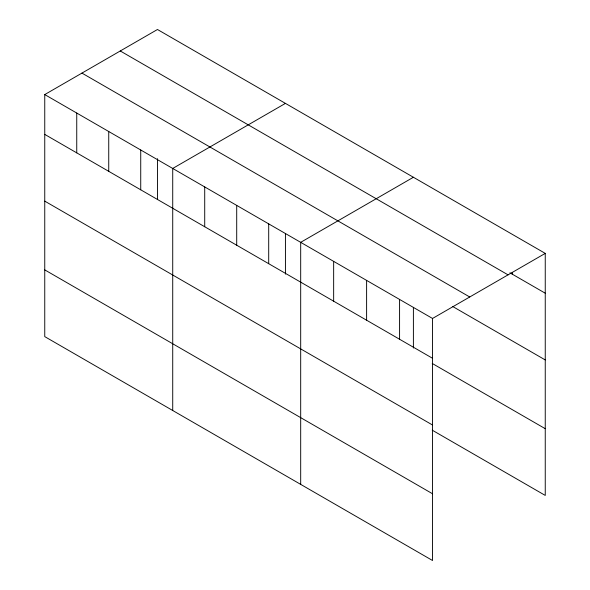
<?xml version="1.0" encoding="UTF-8"?>
<svg xmlns="http://www.w3.org/2000/svg" width="590" height="590" viewBox="0 0 590 590"><rect width="100%" height="100%" fill="white"/><g stroke="black" fill="none" stroke-linecap="round" stroke-linejoin="round"><path stroke-width="0.89" d="M44.752 94.577L432.536 318.46L432.536 560.5L44.752 336.617L44.752 94.577L157.464 29.5L545.249 253.383L545.249 495.423L432.234 430.176M285.435 103.383L172.722 168.452L172.722 410.5M413.398 177.266L300.686 242.335L300.686 484.383M432.536 318.46L545.249 253.383M509.93 272.816L545.249 293.208M120.272 50.976L508.056 274.859M81.944 73.101L469.728 296.984M452.641 306.476L545.249 359.937M44.752 134.395L432.536 358.278M432.234 363.447L545.249 428.694M44.752 201.131L432.536 425.014M44.752 269.881L432.536 493.764M512.29 272.366L512.29 274.173M413.398 307.338L413.398 348.048M399.577 299.425L399.577 339.25M366.611 280.398L366.611 320.223M333.652 261.37L333.652 301.188M285.435 233.456L285.435 274.166M268.701 223.868L268.701 263.686M236.708 205.394L236.708 245.219M204.715 186.927L204.715 226.744M157.464 158.673L157.464 199.383M140.73 149.985L140.73 189.803M108.737 131.518L108.737 171.336M76.744 113.044L76.744 152.862"/></g></svg>
